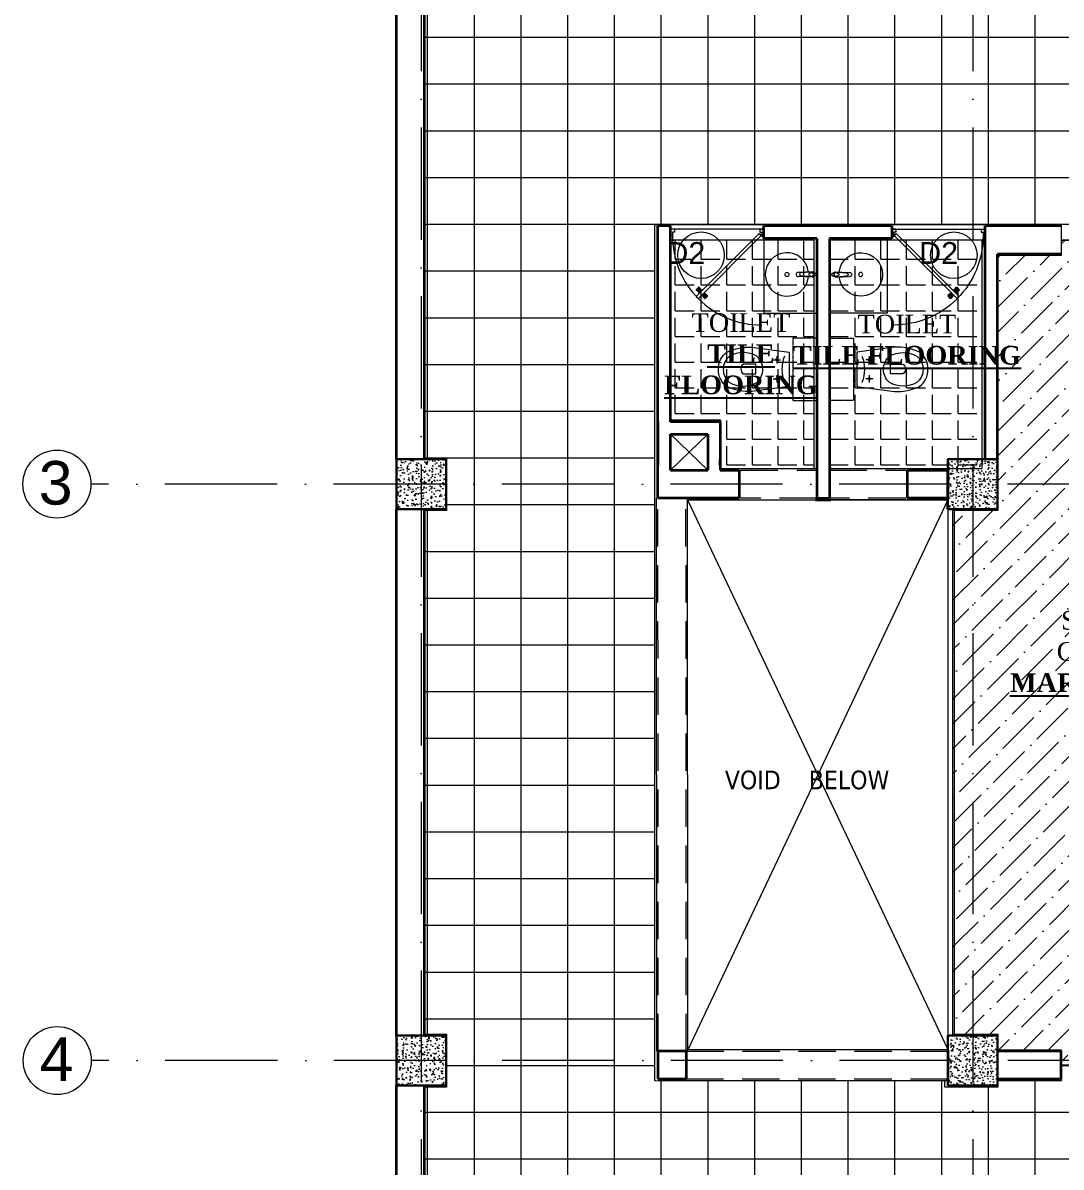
# Model space of a CAD drawing. Header units: inches. Extents: x 10755 to 33653, y -10992 to 10708.
# Drawn here: x 25991.1 to 26324.4, y -762.3 to -395.1 of the extents above; entities that cross this region are included whole.
import ezdxf

# ---------------------------------------------------------------- set-up
doc = ezdxf.new("R2010")
doc.units = ezdxf.units.IN
doc.header["$MEASUREMENT"] = 0
for name, pattern in [('ACAD_ISO10W100', [18, 12, -3, 0, -3]), ('HIDDEN', [0.375, 0.25, -0.125]), ('SA-WC-P$0$HIDDEN', [2.25, 1.5, -0.75])]:
    doc.linetypes.add(name, pattern=pattern)
for name, color, linetype, lineweight in [('centerline', 9, 'ACAD_ISO10W100', 5), ('col', 1, 'Continuous', 30), ('DIMINSION', 5, 'Continuous', 15), ('door', 15, 'Continuous', 18), ('hatch 2', 8, 'Continuous', 13), ('hatch room', 33, 'Continuous', 9), ('hatch- rcc', 252, 'Continuous', 5), ('hatch1', 9, 'Continuous', 5), ('L1 furnitures', 252, 'Continuous', 9), ('PLASTER', 50, 'Continuous', 9), ('PUERTAS', 7, 'Continuous', 0), ('railing', 33, 'Continuous', 15), ('rs', 102, 'Continuous', 15), ('sill line', 21, 'Continuous', 20), ('title text 1', 113, 'Continuous', 25), ('wall', 1, 'Continuous', 35)]:
    doc.layers.add(name, color=color, linetype=linetype, lineweight=lineweight)
doc.layers.add('T-TEXT', color=230, linetype='Continuous')
doc.layers.add('text 100', color=4, linetype='Continuous')
doc.layers.get('DIMINSION').off()
doc.styles.add('Prajwal', font='stylu.ttf', dxfattribs={"height": 9})
doc.styles.get("Standard").update_dxf_attribs({"font": 'arial.ttf'})
doc.styles.add('suren', font='times.ttf', dxfattribs={"height": 4})

# ---------------------------------------------------------------- blocks, each defined once
blk = doc.blocks.new('ETERWEWE')
at = {"layer": 'hatch- rcc', "linetype": 'Continuous', "ltscale": 30}
h = blk.add_hatch(dxfattribs=at)
h.set_pattern_fill('AR-CONC', color=256, scale=0.5, style=0)
h.set_pattern_definition([(50, (0, 0), (3.586300913, -0.313760675), [0.375, -4.125]), (355, (0, 0), (-0.69375667, 3.76096067), [0.3, -3.3]), (100.4514445, (0.299, -0.026), (2.89254423, 3.447199955), [0.31870096, -3.50571056]), (46.1842, (0, 1), (5.33620665, -0.8275964), [0.5625, -6.1875]), (96.6356355, (0.4447, 0.931), (4.67330973, 4.870593), [0.47805171, -5.2585688]), (351.184164, (0, 1), (4.67330973, 4.870593), [0.45, -4.95]), (21, (0.5, 0.75), (2.98453526, -2.013094453), [0.375, -4.125]), (326, (0.5, 0.75), (1.21657666, 3.625750225), [0.3, -3.3]), (71.4514447, (0.7487, 0.5822), (4.20111188, 1.612655764), [0.31870095, -3.50571056]), (37.5, (0, 0), (0.060799277, 1.664469269), [0, -3.26, 0, -3.35, 0, -3.3125]), (7.5, (0, 0), (1.315347687, 1.97205856), [0, -1.91, 0, -3.185, 0, -1.2625]), (327.5, (-1.115, 0), (2.669112181, -0.112774359), [0, -1.25, 0, -3.9, 0, -5.175]), (317.5, (-1.615, 0), (2.915930847, 0.50052491), [0, -1.625, 0, -2.59, 0, -3.675])])
h.paths.add_polyline_path([(159423.23, -3794.58), (159439.23, -3794.58), (159439.23, -3778.58), (159423.23, -3778.58)])
at = {"layer": 'col', "linetype": 'Continuous', "ltscale": 30}
blk.add_lwpolyline([(159423.23, -3794.58), (159423.23, -3778.58), (159439.23, -3778.58), (159439.23, -3794.58), (159423.23, -3794.58)], dxfattribs=at)
blk = doc.blocks.new('wewerrr')
at = {"layer": 'DIMINSION', "linetype": 'Continuous'}
for p in [(16886.62, -332.81), (16886.62, -332.81), (17063.62, -332.81), (17063.62, -332.81), (16886.62, -517.81), (16886.62, -517.81), (17063.62, -517.81), (17063.62, -517.81)]:
    blk.add_blockref('ETERWEWE', p, dxfattribs=at)
blk = doc.blocks.new('SA-WC-P')
for p, q in [((132, 53), (132, 117)), ((165, 85), (100, 85)), ((165, -85), (100, -85)), ((132, -117), (132, -53))]:
    blk.add_line(p, q)
at = {"linetype": 'SA-WC-P$0$HIDDEN', "ltscale": 0.1}
blk.add_lwpolyline([(-224, 278), (-224, -278), (-8, -278), (-8, 278)], close=True, dxfattribs=at)
blk.add_lwpolyline([(579, 154, -0.241084), (655, 0, -0.241953), (579, -154, -0.112908), (355, -198), (22, -154), (22, 154), (355, 198, -0.112605), (578, 154)], format="xyb")
for points in [[(556, -116, 0.234777), (611, 0, 0.234777), (556, 116, 0.279946), (313, 116, 0.234777), (259, 0, 0.234777), (313, -116, 0.279946)], [(432, 41), (322, 41), (322, -47), (432, -47, 0.5)]]:
    blk.add_lwpolyline(points, format="xyb", close=True)
for centre in [(132, 85), (132, -85)]:
    blk.add_circle(centre, 10.1)
for centre, radius, start, end in [((-236, 0), 324, 338.804, 21.2215), ((576, 149), 5.5, 53.3024, 66.0563)]:
    blk.add_arc(centre, radius, start, end)
blk = doc.blocks.new('roundsinkwithtap')
for p, q in [((-25, 245), (-20, 102)), ((-22, 233), (-15, 130)), ((-10, 275), (-10, 252)), ((0, 285), (0, 285)), ((10, 275), (10, 252)), ((22, 233), (15, 130)), ((25, 245), (20, 102))]:
    blk.add_line(p, q)
for points in [[(-22, 233, -0.314496), (-9, 215, 0.366665)], [(22, 233, 0.314496), (9, 215, -0.366665)]]:
    blk.add_lwpolyline(points, format="xyb")
blk.add_circle((0, -8), 20)
for centre, radius, start, end in [((0, 245), 25, 113.5782, 180), ((0, 233), 21.6, 0, 180), ((0, 275), 10, 90, 180), ((0, 275), 10, 0, 90), ((0, 245), 25, 0, 66.4218), ((0, -8), 215, 96.3158, 83.6842), ((0, 131), 15, 185.6551, 354.3449), ((0, 215), 9.29, 180, 0), ((0, 102), 20, 180, 0)]:
    blk.add_arc(centre, radius, start, end)
blk = doc.blocks.new('2ft6in')
at = {"layer": 'PUERTAS', "color": 2}
for p, q in [((0.84, 2.1), (21.02, 22.28)), ((21.71, 21.6), (21.02, 22.28)), ((21.71, 21.6), (1.47, 1.37)), ((18.33, 21.76), (18.31, 21.77)), ((21.18, 18.9), (21.2, 18.89)), ((0, 2), (0, 0)), ((0.6, 2), (0, 2)), ((1.33, 0), (0, 0)), ((0.6, 1.26), (0.6, 2.04)), ((0.67, 1.26), (0.6, 1.26)), ((0.67, 1.26), (0.67, 2.01)), ((0.67, 1), (0.67, 1.26)), ((1.33, 1), (0.67, 1)), ((1.31, 1.53), (0.79, 2.06)), ((1.36, 1.58), (0.81, 2.12)), ((1.36, 1.58), (1.31, 1.53)), ((1.47, 1.37), (1.31, 1.53)), ((1.33, 0), (1.33, 1)), ((28.67, 0), (28.67, 1)), ((28.67, 1), (29.33, 1)), ((28.67, 0), (30, 0)), ((29.33, 1), (29.33, 2)), ((29.33, 2), (30, 2)), ((30, 0), (30, 2))]:
    blk.add_line(p, q, dxfattribs=at)
at = {"layer": 'PUERTAS', "color": 1}
for p, q in [((18.82, 22.25), (18.45, 21.88)), ((18.9, 22.28), (18.48, 21.86)), ((18.84, 22.23), (18.82, 22.25)), ((19.54, 21.59), (18.99, 22.27)), ((18.06, 21.44), (18.48, 21.86)), ((18.74, 20.79), (18.06, 21.34)), ((18.08, 21.51), (18.45, 21.88)), ((18.11, 21.49), (18.08, 21.51)), ((18.83, 20.8), (19.18, 21.15)), ((18.84, 20.21), (19.1, 20.6)), ((18.85, 20.11), (18.84, 20.12)), ((18.92, 20.89), (18.93, 20.88)), ((19.02, 20.88), (19.24, 21.1)), ((19.12, 20.8), (19.03, 20.89)), ((19.1, 20.7), (19.11, 20.69)), ((19.1, 20.6), (19.1, 20.6)), ((19.11, 20.79), (19.33, 21.01)), ((19.54, 21.5), (19.18, 21.15)), ((19.45, 21.31), (19.24, 21.1)), ((19.55, 21.22), (19.33, 21.01)), ((19.45, 21.41), (19.45, 21.41)), ((19.54, 21.22), (19.45, 21.31)), ((19.53, 19.43), (19.54, 19.42)), ((19.64, 21.23), (19.64, 21.23)), ((19.64, 19.42), (20.02, 19.67)), ((19.74, 21.24), (19.73, 21.23)), ((20.12, 21.49), (19.74, 21.24)), ((20.02, 19.67), (20.03, 19.68)), ((20.12, 19.68), (20.12, 19.68)), ((20.21, 19.69), (20.43, 19.9)), ((20.22, 21.48), (20.22, 21.49)), ((20.22, 19.41), (20.57, 19.76)), ((20.22, 19.69), (20.31, 19.6)), ((20.22, 19.32), (20.76, 18.64)), ((20.31, 19.6), (20.52, 19.81)), ((20.31, 19.5), (20.31, 19.5)), ((20.65, 20.12), (20.43, 19.9)), ((20.74, 20.03), (20.52, 19.81)), ((20.93, 20.11), (20.57, 19.76)), ((20.64, 20.11), (20.73, 20.02)), ((20.66, 20.31), (20.65, 20.31)), ((20.65, 20.21), (20.65, 20.22)), ((20.91, 20.7), (20.66, 20.31)), ((20.84, 20.02), (20.83, 20.03)), ((20.86, 18.63), (21.28, 19.05)), ((20.91, 20.8), (20.91, 20.79)), ((20.91, 18.68), (20.94, 18.66)), ((20.94, 18.66), (21.31, 19.03)), ((21.02, 20.12), (21.7, 19.57)), ((21.7, 19.47), (21.28, 19.05)), ((21.67, 19.4), (21.31, 19.03)), ((21.65, 19.42), (21.67, 19.4))]:
    blk.add_line(p, q, dxfattribs=at)
at = {"layer": 'PUERTAS', "color": 8}
for p, q in [((19.42, 21.38), (18.75, 22.14)), ((19.51, 21.48), (18.88, 22.26)), ((19.55, 21.53), (18.93, 22.3)), ((18.81, 20.78), (18.04, 21.4)), ((18.86, 20.83), (18.08, 21.46)), ((18.95, 20.92), (18.2, 21.58)), ((18.44, 21.9), (18.31, 21.77)), ((19.07, 21.03), (18.34, 21.72)), ((18.44, 21.9), (18.56, 22.02)), ((18.58, 22.01), (18.56, 22.02)), ((19.3, 21.26), (18.61, 22)), ((18.91, 20.27), (19.19, 20.69)), ((19.13, 20.8), (19.03, 20.9)), ((19.15, 20.82), (19.05, 20.92)), ((19.09, 20.44), (19.25, 20.76)), ((19.19, 20.87), (19.1, 20.96)), ((19.25, 20.93), (19.16, 21.02)), ((19.28, 20.63), (19.32, 20.83)), ((19.4, 21.08), (19.31, 21.17)), ((19.47, 21.15), (19.38, 21.24)), ((19.43, 20.78), (19.4, 20.9)), ((19.51, 21.19), (19.42, 21.28)), ((19.55, 20.91), (19.43, 20.94)), ((19.53, 21.21), (19.44, 21.3)), ((19.7, 21.06), (19.51, 21.01)), ((19.89, 21.24), (19.58, 21.08)), ((20.07, 21.42), (19.64, 21.15)), ((19.69, 19.49), (20.12, 19.76)), ((19.87, 19.67), (20.18, 19.83)), ((20.06, 19.85), (20.25, 19.9)), ((20.21, 20), (20.33, 19.97)), ((20.21, 19.38), (20.83, 18.61)), ((20.23, 19.7), (20.32, 19.61)), ((20.25, 19.72), (20.34, 19.63)), ((20.25, 19.43), (20.88, 18.65)), ((20.29, 19.76), (20.38, 19.67)), ((20.33, 20.13), (20.36, 20.01)), ((20.34, 19.53), (21, 18.77)), ((20.36, 19.83), (20.45, 19.74)), ((20.48, 20.28), (20.44, 20.08)), ((20.46, 19.64), (21.14, 18.91)), ((20.5, 19.98), (20.6, 19.89)), ((20.67, 20.47), (20.51, 20.15)), ((20.85, 20.64), (20.57, 20.22)), ((20.57, 20.04), (20.66, 19.95)), ((20.61, 20.09), (20.7, 19.99)), ((20.63, 20.11), (20.72, 20.01)), ((20.69, 19.87), (21.42, 19.19)), ((20.81, 19.99), (21.56, 19.33)), ((20.9, 20.08), (21.68, 19.45)), ((20.95, 20.13), (21.72, 19.51)), ((21.32, 19.01), (21.2, 18.89)), ((21.32, 19.01), (21.44, 19.14)), ((21.43, 19.15), (21.44, 19.14)), ((0, 0), (30, 0))]:
    blk.add_line(p, q, dxfattribs=at)
at = {"layer": 'PUERTAS', "color": 2}
for radius in [0.129, 0.0627]:
    blk.add_circle((0.68, 2.14), radius, dxfattribs=at)
at = {"layer": 'PUERTAS', "color": 8}
blk.add_arc((0.68, 2.14), 28.65, 359.7285, 90.0333, dxfattribs=at)
at = {"layer": 'PUERTAS', "color": 1}
for centre, start, end in [((18.94, 22.23), 38.9236, 135), ((18.78, 20.84), 231.0764, 315), ((18.89, 20.16), 135, 225), ((18.97, 20.93), 225, 315), ((19.16, 20.74), 135, 219.7428), ((19.06, 20.65), 315, 39.7428), ((19.4, 21.36), 315, 45), ((19.49, 21.55), 315, 38.9236), ((19.59, 19.47), 225, 315), ((19.6, 21.18), 50.2572, 135), ((19.68, 21.28), 230.2572, 315), ((20.07, 19.63), 50.2572, 135), ((20.17, 21.44), 45, 135), ((20.16, 19.73), 230.2572, 315), ((20.27, 19.36), 135, 218.9236), ((20.35, 19.55), 135, 225), ((20.7, 20.26), 135, 219.7428), ((20.6, 20.17), 315, 39.7428), ((20.78, 19.98), 45, 135), ((20.82, 18.68), 218.9236, 315), ((20.87, 20.75), 315, 45), ((20.98, 20.07), 51.0764, 135), ((21.65, 19.52), 315, 51.0764)]:
    blk.add_arc(centre, 0.0667, start, end, dxfattribs=at)
blk = doc.blocks.new('*U2416')
at = {"color": 3}
blk.add_blockref('2ft6in', (0, 0), dxfattribs=at)

msp = doc.modelspace()

# ---------------------------------------------------------------- hatches: boundary and pattern name
at = {"layer": 'hatch room'}
h = msp.add_hatch(dxfattribs=at)
h.set_pattern_fill('ANSI37', color=256, scale=120, angle=45, style=0)
h.set_pattern_definition([(90, (12291.024, -12144.676), (-15, 3e-15), []), (180, (12291.024, -12144.676), (-3e-15, -15), [])])
h.paths.add_polyline_path([(26447.09, -734.597), (26383.423, -734.597), (26383.423, -729.597), (26324.423, -729.593), (26324.423, -734.593), (26304.041, -734.593), (26304.041, -736.593), (26287.041, -736.593), (26287.041, -734.718), (26193.995, -734.593), (26193.995, -459.741), (26324.423, -459.741), (26324.423, -464.741), (26383.423, -464.741), (26383.423, -459.741), (26518.901, -459.741), (26518.995, -335.598), (26511.989, -335.593), (26511.989, -318.593), (26518.984, -318.593), (26518.968, -185.593), (26511.99, -185.593), (26511.989, -178.593), (26304.043, -178.593), (26304.043, -185.593), (26287.043, -185.593), (26287.043, -168.593), (26292.041, -168.593), (26292.041, -118.593), (26120.041, -118.593), (26120.041, -148.593), (26139.041, -148.593), (26139.041, -175.593), (26127.043, -175.593), (26127.043, -185.593), (26120.041, -185.593), (26120.041, -318.593), (26127.041, -318.593), (26127.041, -335.593), (26120.041, -335.593), (26120.041, -534.593), (26127.041, -534.593), (26127.041, -551.593), (26120.041, -551.593), (26120.041, -719.593), (26127.041, -719.593), (26127.041, -736.593), (26120.041, -736.593), (26120.041, -959.593), (26127.041, -959.593), (26127.041, -961.593), (26139.041, -961.593), (26139.041, -995.593), (26120.041, -995.593), (26120.041, -1151.593), (26127.041, -1151.593), (26127.041, -1258.593), (26502.989, -1258.593), (26502.989, -1254.593), (26518.989, -1254.593), (26518.989, -1168.593), (26511.989, -1168.593), (26511.989, -1151.593), (26518.968, -1151.593), (26518.986, -976.593), (26511.989, -976.593), (26511.989, -959.593), (26518.988, -959.593), (26518.922, -762.593), (26447.09, -762.593)])
h.paths.add_polyline_path([(26304.041, -318.593), (26287.041, -318.593), (26287.041, -335.593), (26304.041, -335.593)], flags=16)
h.paths.add_polyline_path([(26304.041, -959.593), (26287.041, -959.593), (26287.041, -976.593), (26304.041, -976.593)], flags=16)
h.paths.add_polyline_path([(26304.041, -1151.593), (26287.041, -1151.593), (26287.041, -1168.593), (26304.041, -1168.593)], flags=16)
h = msp.add_hatch(dxfattribs=at)
h.set_pattern_fill('ANGLE', color=256, scale=30, style=0)
h.set_pattern_definition([(0, (12291.024, -12144.676), (0, 8.25), [6, -2.25]), (90, (12291.024, -12144.676), (-8.25, 5e-16), [6, -2.25])])
h.paths.add_polyline_path([(26245.041, -464.741), (26198.995, -464.741), (26198.995, -522.593), (26214.995, -522.593), (26214.995, -538.093), (26245.041, -538.093)])
h.paths.add_polyline_path([(26299.041, -464.741), (26250.041, -464.741), (26250.041, -538.093), (26299.041, -538.093)])
h = msp.add_hatch(dxfattribs=at)
h.set_pattern_fill('ANSI36', color=256, scale=45, style=0)
h.set_pattern_definition([(45, (12291.024, -12144.6764), (2.9831067, 10.938058), [14.0625, -2.8125, 0, -2.8125])])
h.paths.add_polyline_path([(26304.041, -551.595), (26289.541, -551.602), (26289.541, -719.593), (26304.041, -719.593), (26304.041, -724.593), (26324.423, -724.593), (26324.423, -729.595), (26383.423, -729.595), (26383.423, -724.597), (26392.316, -724.597), (26392.316, -663.093), (26404.325, -663.093), (26404.317, -546.093), (26432.901, -546.093), (26432.901, -469.741), (26383.423, -469.741), (26383.423, -464.741), (26324.423, -464.741), (26324.423, -469.741), (26304.041, -469.741)])

# ---------------------------------------------------------------- linework, layer by layer
at = {"layer": 'centerline', "ltscale": 3}
for p, q in [((26118.982, -49.966), (26118.982, -1388.224)), ((26295.982, -49.966), (26295.982, -1388.224)), ((26613.677, -543.093), (26012.93, -543.093)), ((26613.791, -728.093), (26013.043, -728.093))]:
    msp.add_line(p, q, dxfattribs=at)
at = {"layer": 'centerline', "linetype": 'Continuous'}
for centre in [(26002.018, -543.093), (26002.132, -728.093)]:
    msp.add_circle(centre, 10.912, dxfattribs=at)
at = {"layer": 'Defpoints'}
for points in [[(26117.982, -535.093), (26126.982, -535.093), (26126.982, -551.093), (26117.982, -551.093)], [(26117.982, -720.093), (26126.982, -720.093), (26126.982, -736.093), (26117.982, -736.093)]]:
    msp.add_lwpolyline(points, dxfattribs=at)
at = {"layer": 'hatch 2', "ltscale": 30}
for centre in [(26208.79, -469.613), (26289.923, -469.613)]:
    msp.add_circle(centre, 7.47, dxfattribs=at)
at = {"layer": 'hatch1', "linetype": 'Continuous', "ltscale": 30}
for p, q in [((26198.936, -527.093), (26210.936, -538.593)), ((26210.936, -527.093), (26198.936, -538.593)), ((26198.936, -527.093), (26210.936, -538.593)), ((26210.936, -527.093), (26198.936, -538.593)), ((26204.444, -548.093), (26287.982, -724.581)), ((26287.982, -548.093), (26204.563, -724.593))]:
    msp.add_line(p, q, dxfattribs=at)
at = {"layer": 'L1 furnitures', "color": 7, "linetype": 'Continuous', "ltscale": 30}
for p, q in [((26228.936, -464.241), (26228.936, -488.242)), ((26268.506, -464.241), (26268.506, -488.242)), ((26228.936, -488.242), (26245.982, -488.242)), ((26268.506, -488.242), (26249.982, -488.242))]:
    msp.add_line(p, q, dxfattribs=at)
at = {"layer": 'PLASTER'}
for p, q in [((26245.041, -464.741), (26198.995, -464.741)), ((26198.995, -522.593), (26198.995, -464.741)), ((26245.041, -464.741), (26245.041, -538.093)), ((26299.041, -464.741), (26250.041, -464.741)), ((26250.041, -464.741), (26250.041, -538.093)), ((26299.041, -538.093), (26299.041, -464.741)), ((26214.995, -522.593), (26198.995, -522.593)), ((26214.995, -522.593), (26214.995, -538.093)), ((26214.995, -538.093), (26245.041, -538.093)), ((26250.041, -538.093), (26299.041, -538.093))]:
    msp.add_line(p, q, dxfattribs=at)
for points in [[(26120.041, -335.593), (26120.041, -534.593), (26127.041, -534.593), (26127.041, -551.593), (26120.041, -551.593), (26120.041, -719.593), (26127.041, -719.593), (26127.041, -736.593), (26120.041, -736.593), (26120.041, -959.593)], [(26447.09, -762.593), (26447.09, -734.597), (26383.423, -734.597), (26383.423, -729.597), (26324.423, -729.593), (26324.423, -734.593), (26304.041, -734.593), (26304.041, -736.593), (26287.041, -736.593), (26287.041, -734.718), (26193.995, -734.593), (26193.995, -459.741), (26324.423, -459.741), (26324.423, -464.741), (26383.423, -464.741), (26383.423, -459.741), (26518.901, -459.741), (26518.995, -335.598)], [(26304.041, -551.595), (26289.541, -551.602), (26289.541, -719.593), (26304.041, -719.593), (26304.041, -724.593), (26324.423, -724.593), (26324.423, -729.595), (26383.423, -729.595), (26383.423, -724.597), (26392.316, -724.597), (26392.316, -663.093), (26404.325, -663.093), (26404.317, -546.093), (26432.901, -546.093), (26432.901, -469.741), (26383.423, -469.741), (26383.423, -464.741), (26324.423, -464.741), (26324.423, -469.741), (26304.041, -469.741), (26304.041, -551.595)]]:
    msp.add_lwpolyline(points, dxfattribs=at)
at = {"layer": 'railing', "linetype": 'Continuous', "ltscale": 30}
for p, q in [((26287.982, -551.093), (26287.982, -720.093)), ((26289.982, -551.093), (26289.982, -720.093))]:
    msp.add_line(p, q, dxfattribs=at)
at = {"layer": 'rs', "linetype": 'HIDDEN', "ltscale": 48}
for p, q in [((26221.482, -538.593), (26245.982, -538.593)), ((26249.982, -538.593), (26274.482, -538.593)), ((26195.052, -725.099), (26194.942, -547.599)), ((26204.063, -725.106), (26203.943, -547.594)), ((26245.982, -547.593), (26221.482, -547.593)), ((26274.482, -547.593), (26250.482, -547.593)), ((26204.062, -725.093), (26287.982, -725.081)), ((26287.982, -734.094), (26204.063, -734.106))]:
    msp.add_line(p, q, dxfattribs=at)
at = {"layer": 'sill line', "linetype": 'Continuous', "ltscale": 30}
for p, q in [((26221.482, -538.093), (26245.982, -538.093)), ((26249.982, -538.093), (26274.482, -538.093)), ((26194.552, -725.099), (26194.442, -547.599)), ((26204.563, -725.105), (26204.443, -547.593)), ((26221.482, -548.093), (26245.482, -548.093)), ((26274.482, -548.093), (26250.482, -548.093)), ((26204.062, -724.593), (26287.982, -724.581)), ((26287.982, -734.594), (26204.063, -734.606))]:
    msp.add_line(p, q, dxfattribs=at)
msp.add_lwpolyline([(26110.983, -109.093), (26301.982, -109.093), (26301.982, -169.093), (26528.932, -169.093), (26528.932, -169.093), (26528.932, -1264.093), (26110.983, -1264.093), (26110.983, -109.093)], dxfattribs=at)
msp.add_lwpolyline([(26204.444, -548.093), (26287.982, -548.093), (26287.982, -724.581), (26204.563, -724.593)], close=True, dxfattribs=at)
at = {"layer": 'wall', "linetype": 'Continuous', "ltscale": 30}
for p, q in [((26110.982, -535.093), (26110.982, -335.093)), ((26119.982, -535.093), (26119.982, -335.093)), ((26198.936, -460.241), (26194.936, -460.241)), ((26194.936, -538.593), (26194.936, -460.241)), ((26198.936, -523.093), (26198.936, -460.241)), ((26270.006, -460.241), (26228.936, -460.241)), ((26228.936, -464.241), (26228.936, -460.241)), ((26270.006, -460.241), (26270.006, -464.241)), ((26324.364, -460.241), (26299.982, -460.241)), ((26299.982, -535.093), (26299.982, -460.241)), ((26245.982, -464.241), (26228.936, -464.241)), ((26245.982, -464.241), (26245.982, -538.593)), ((26270.006, -464.241), (26249.982, -464.241)), ((26249.982, -464.241), (26249.982, -538.593)), ((26324.364, -469.241), (26303.982, -469.241)), ((26303.982, -535.093), (26303.982, -469.241)), ((26194.936, -523.093), (26194.936, -537.093)), ((26194.936, -523.093), (26194.936, -537.093)), ((26214.936, -523.093), (26198.936, -523.093)), ((26214.936, -523.093), (26198.936, -523.093)), ((26214.936, -523.093), (26214.936, -538.593)), ((26214.936, -523.093), (26214.936, -538.593)), ((26198.936, -538.593), (26198.936, -527.093)), ((26198.936, -538.593), (26198.936, -527.093)), ((26198.936, -527.093), (26210.936, -527.093)), ((26198.936, -538.593), (26198.936, -527.093)), ((26198.936, -538.593), (26198.936, -527.093)), ((26198.936, -527.093), (26210.936, -527.093)), ((26210.936, -527.093), (26210.936, -538.593)), ((26210.936, -527.093), (26210.936, -538.593)), ((26214.936, -537.093), (26214.936, -535.093)), ((26214.936, -537.093), (26214.936, -535.093)), ((26194.942, -547.593), (26194.936, -538.593)), ((26194.946, -538.593), (26194.936, -538.593)), ((26198.936, -538.593), (26210.936, -538.593)), ((26198.936, -538.593), (26210.936, -538.593)), ((26214.936, -538.593), (26220.982, -538.593)), ((26220.982, -538.593), (26220.982, -547.593)), ((26245.982, -538.593), (26245.982, -547.593)), ((26249.982, -538.593), (26249.982, -547.593)), ((26274.982, -538.593), (26287.982, -538.593)), ((26274.982, -538.593), (26274.982, -547.593)), ((26277.982, -538.593), (26287.982, -538.593)), ((26287.982, -547.593), (26287.977, -538.588)), ((26287.986, -538.588), (26287.977, -538.588)), ((26287.982, -538.593), (26287.982, -538.593)), ((26287.982, -538.593), (26287.982, -547.593)), ((26287.982, -538.593), (26287.982, -538.593)), ((26287.982, -538.593), (26287.982, -547.593)), ((26287.982, -538.593), (26287.982, -538.593)), ((26287.982, -538.593), (26287.982, -547.593)), ((26220.982, -547.593), (26194.942, -547.593)), ((26245.482, -548.093), (26250.482, -548.093)), ((26245.982, -547.593), (26249.982, -547.593)), ((26274.982, -547.593), (26287.982, -547.593)), ((26287.982, -547.593), (26274.982, -547.593)), ((26274.982, -547.593), (26287.982, -547.593)), ((26287.982, -551.093), (26287.98, -547.593)), ((26110.982, -720.093), (26110.982, -551.093)), ((26119.982, -720.093), (26119.982, -551.093)), ((26204.059, -725.093), (26195.052, -725.099)), ((26195.058, -734.093), (26195.052, -725.099)), ((26204.063, -725.106), (26204.063, -725.093)), ((26204.063, -725.106), (26204.063, -734.106)), ((26287.982, -725.093), (26287.982, -725.093)), ((26287.982, -725.093), (26287.982, -734.093)), ((26324.364, -725.093), (26303.982, -725.093)), ((26324.364, -725.093), (26303.982, -725.093)), ((26324.364, -734.093), (26324.364, -725.093)), ((26204.063, -734.106), (26195.058, -734.093)), ((26287.982, -734.093), (26287.982, -734.093)), ((26324.364, -734.093), (26303.982, -734.093)), ((26110.982, -960.093), (26110.982, -736.093)), ((26119.982, -960.093), (26119.982, -736.093))]:
    msp.add_line(p, q, dxfattribs=at)

# ---------------------------------------------------------------- block references
at = {"layer": 'DIMINSION', "linetype": 'Continuous'}
msp.add_blockref('ETERWEWE', (-133135.248, 3243.489), dxfattribs=at)
at = {"layer": 'door', "color": 7, "extrusion": (0, 0, -1), "xscale": -1, "zscale": -1, "rotation": 180}
msp.add_blockref('*U2416', (-26228.936, -461.243), dxfattribs=at)
at = {"layer": 'door', "color": 7, "extrusion": (0, 0, -1), "zscale": -1, "rotation": 180}
msp.add_blockref('*U2416', (-26269.982, -461.243), dxfattribs=at)
at = {"layer": 'L1 furnitures', "color": 7, "linetype": 'Continuous', "ltscale": 30, "extrusion": (0, 0, -1)}
for name, p, xscale, yscale, zscale, rotation in [('roundsinkwithtap', (-26236.623, -475.802), -0.03239999996731192, 0.03239999999459542, -0.03239999996731192, 90.00001646939904), ('roundsinkwithtap', (-26259.791, -475.801), 0.03239999996731192, 0.03239999996731192, -0.03240000000002358, 269.999983530601), ('SA-WC-P', (-26237.916, -506.242), -0.03600000002188608, 0.03599999999278225, -0.03600000002188608, 180), ('SA-WC-P', (-26258.049, -506.242), 0.03600000002188608, 0.03600000002188608, -0.0360000000000262, 180)]:
    msp.add_blockref(name, p, dxfattribs=dict(at, xscale=xscale, yscale=yscale, zscale=zscale, rotation=rotation))
at = {"layer": 'wall', "linetype": 'Continuous'}
msp.add_blockref('wewerrr', (-150198.866, 3576.303), dxfattribs=at)

# ---------------------------------------------------------------- texts
at = {"layer": 'T-TEXT', "ltscale": 100, "char_height": 14, "width": 12.94397, "attachment_point": 3, "style": 'suren'}
for s, insert in [('{\\fArial|b0|i0|c0|p34;3}', (26007.061, -535.655)), ('{\\fArial|b0|i0|c0|p34;4}', (26007.375, -720.655))]:
    msp.add_mtext(s, dxfattribs=dict(at, insert=insert))
at = {"layer": 'text 100', "char_height": 6, "attachment_point": 2}
for s, insert, width in [('\\A1;\\pxqc;{\\fTimes New Roman|b0|i0|c0|p18;TOILET^J\\fTimes New Roman|b1|i0|c0|p18;\\LTILE FLOORING}', (26221.589, -488.23), 64.29519), ('\\A1;\\pxqc;{\\fTimes New Roman|b0|i0|c0|p18;TOILET^J\\fTimes New Roman|b1|i0|c0|p18;\\LTILE FLOORING}', (26274.863, -488.719), 69.24515), ('\\A1;\\pxqc;{\\fTimes New Roman|b0|i0|c0|p18;STAIRCASE & CIRCULATION\\P\\pq*;\\fTimes New Roman|b1|i0|c0|p18;\\LMARBLE FLOORING}', (26353.643, -583.798), 110.08563)]:
    msp.add_mtext(s, dxfattribs=dict(at, insert=insert, width=width))
at = {"layer": 'title text 1', "char_height": 7, "width": 6.48014975013211e-13, "attachment_point": 1, "rotation": 359.95632, "style": 'Prajwal'}
for insert in [(26203.286, -465.397), (26284.419, -465.397)]:
    msp.add_mtext('\\pi-5.632;{\\fArial|b0|i0|c0|p34;D2}', dxfattribs=dict(at, insert=insert))
at = {"layer": 'title text 1', "color": 7, "insert": (26221.384, -641.127), "char_height": 6, "width": 78.30615, "attachment_point": 7, "style": 'Prajwal'}
msp.add_mtext('\\pi-4.964;{\\fTahoma|b0|i0|c0|p34;VOID    BELOW}', dxfattribs=at)

doc.saveas('drawing.dxf')
